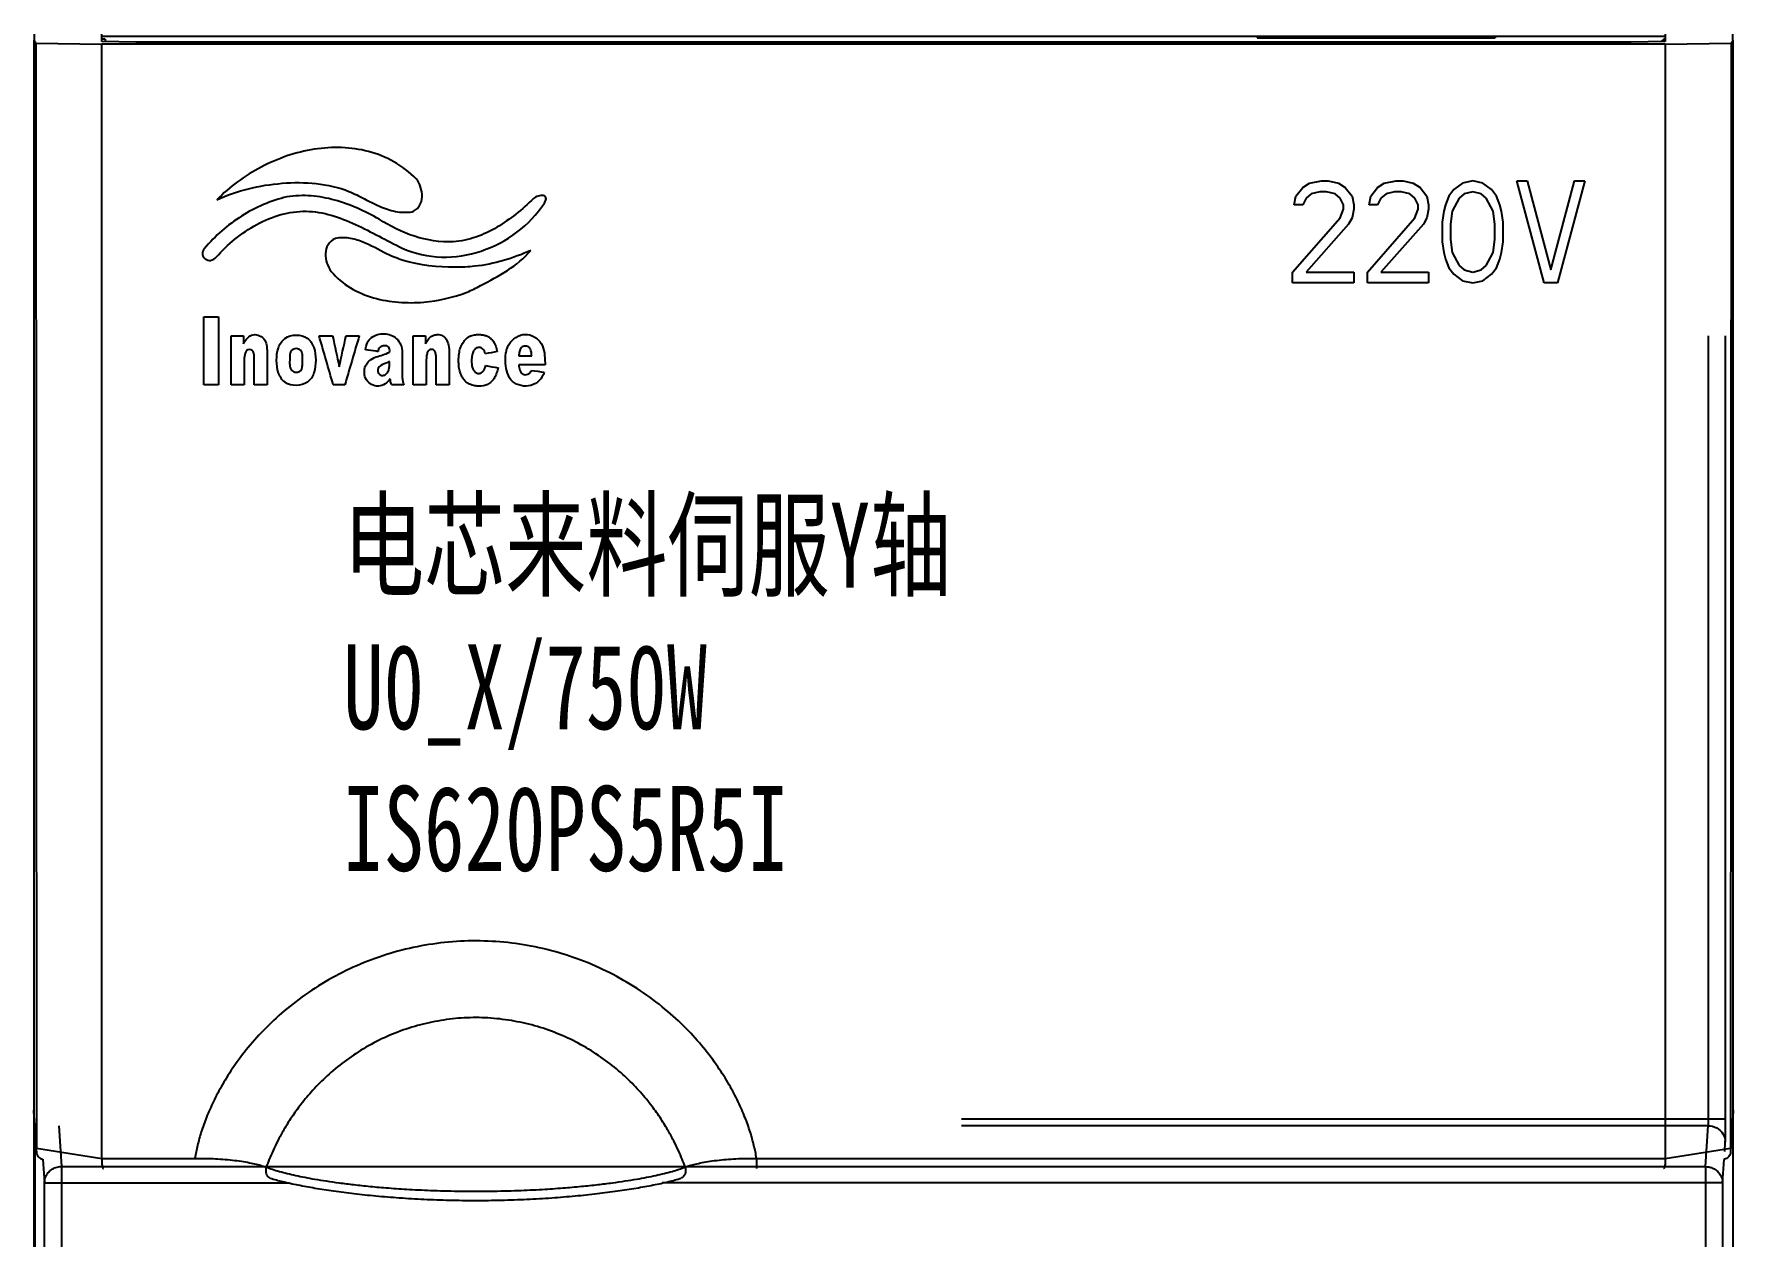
# Model space of a CAD drawing. Header units: millimetres. Extents: x 336 to 12810, y -1577 to 4105.
# Drawn here: x 7382.2 to 7432.2, y 1803.1 to 1838.4 of the extents above; entities that cross this region are included whole.
import ezdxf

# ---------------------------------------------------------------- set-up
doc = ezdxf.new("R2010")
doc.units = ezdxf.units.MM
doc.layers.add('03___PRT_ALL_CURVES', color=7, linetype='Continuous')
doc.layers.add('20_ALL_FEATURES', color=7, linetype='Continuous')
doc.styles.add('宋', font='', dxfattribs={"width": 0.7})
doc.styles.add('样式 8', font='arial.ttf', dxfattribs={"width": 0.6, "height": 2.5})
doc.styles.get('宋').set_extended_font_data('SimSun')

msp = doc.modelspace()

# ---------------------------------------------------------------- linework, layer by layer
at = {"color": 7, "linetype": 'Continuous'}
for p, q in [((7382.229, 1838.253), (7382.229, 1679.358)), ((7382.282, 1838.164), (7382.229, 1838.253)), ((7382.229, 1838.253), (7382.239, 1838.253)), ((7382.239, 1838.431), (7382.239, 1838.253)), ((7382.282, 1838.164), (7382.299, 1805.645)), ((7382.282, 1838.164), (7384.229, 1838.135)), ((7384.229, 1838.207), (7384.229, 1838.431)), ((7430.229, 1838.358), (7384.229, 1838.358)), ((7384.329, 1838.284), (7384.229, 1838.284)), ((7385.229, 1838.192), (7384.229, 1838.207)), ((7430.229, 1838.135), (7384.229, 1838.135)), ((7384.229, 1805.358), (7384.229, 1838.135)), ((7384.329, 1838.284), (7384.329, 1838.206)), ((7429.229, 1838.192), (7385.229, 1838.192)), ((7418.229, 1838.358), (7418.229, 1838.32)), ((7418.229, 1838.32), (7425.229, 1838.32)), ((7425.229, 1838.358), (7425.229, 1838.32)), ((7430.229, 1838.207), (7429.229, 1838.192)), ((7430.194, 1838.284), (7430.115, 1838.206)), ((7430.193, 1838.208), (7430.194, 1838.284)), ((7430.229, 1838.284), (7430.194, 1838.284)), ((7430.229, 1838.431), (7430.229, 1838.207)), ((7430.229, 1838.135), (7432.177, 1838.164)), ((7430.229, 1838.135), (7430.229, 1805.358)), ((7432.177, 1838.164), (7432.16, 1805.645)), ((7432.177, 1838.164), (7432.229, 1838.253)), ((7432.219, 1838.431), (7432.219, 1838.253)), ((7432.229, 1838.253), (7432.219, 1838.253)), ((7432.229, 1679.358), (7432.229, 1838.253)), ((7431.511, 1806.512), (7431.511, 1829.558)), ((7432.011, 1806.512), (7432.011, 1829.558)), ((7382.23, 1806.761), (7382.229, 1806.78)), ((7382.299, 1805.567), (7382.229, 1806.78)), ((7382.298, 1805.567), (7382.23, 1806.761)), ((7432.011, 1806.512), (7409.529, 1806.512)), ((7432.229, 1806.78), (7432.16, 1805.567)), ((7432.229, 1806.761), (7432.165, 1805.645)), ((7432.229, 1806.78), (7432.229, 1806.761)), ((7382.957, 1806.319), (7383.035, 1805.118)), ((7431.502, 1806.319), (7409.529, 1806.319)), ((7431.424, 1805.118), (7431.502, 1806.319)), ((7382.229, 1805.858), (7382.268, 1805.858)), ((7382.268, 1796.858), (7382.268, 1805.858)), ((7384.229, 1805.348), (7382.299, 1805.645)), ((7382.299, 1805.567), (7382.299, 1805.55)), ((7432.16, 1805.645), (7430.23, 1805.348)), ((7431.984, 1805.562), (7432.002, 1805.836)), ((7432.16, 1805.567), (7432.159, 1805.55)), ((7382.49, 1805.331), (7382.535, 1804.635)), ((7383.035, 1805.118), (7431.424, 1805.118)), ((7383.035, 1805.118), (7383.035, 1787.498)), ((7384.229, 1805.358), (7386.966, 1805.358)), ((7403.493, 1805.358), (7430.229, 1805.358)), ((7403.493, 1805.358), (7403.493, 1805.058)), ((7431.424, 1805.118), (7431.424, 1679.664)), ((7431.924, 1804.635), (7431.969, 1805.331)), ((7382.535, 1804.635), (7389.742, 1804.635)), ((7382.535, 1787.998), (7382.535, 1804.635)), ((7431.924, 1804.635), (7400.717, 1804.635)), ((7431.924, 1804.635), (7431.924, 1679.664))]:
    msp.add_line(p, q, dxfattribs=at)
for points, start_tangent, end_tangent in [([(7403.493, 1805.358), (7403.417, 1805.736), (7403.306, 1806.137), (7403.153, 1806.565), (7402.952, 1807.025), (7402.689, 1807.522), (7402.354, 1808.052), (7401.936, 1808.607), (7401.422, 1809.179), (7400.799, 1809.75), (7400.075, 1810.29), (7399.276, 1810.763), (7398.428, 1811.15), (7397.545, 1811.444), (7396.635, 1811.642), (7395.709, 1811.743), (7394.777, 1811.745), (7393.85, 1811.647), (7392.94, 1811.451), (7392.056, 1811.16), (7391.207, 1810.776), (7390.406, 1810.304), (7389.678, 1809.765), (7389.051, 1809.192), (7388.532, 1808.619), (7388.111, 1808.061), (7387.774, 1807.529), (7387.51, 1807.03), (7387.307, 1806.568), (7387.154, 1806.139), (7387.042, 1805.737), (7386.966, 1805.358)], (-0.158449, 0.987367), (-0.158453, -0.987366)), ([(7401.394, 1805.104), (7401.306, 1805.332), (7401.195, 1805.59), (7401.055, 1805.878), (7400.877, 1806.201), (7400.653, 1806.558), (7400.375, 1806.944), (7400.033, 1807.353), (7399.616, 1807.774), (7399.117, 1808.19), (7398.55, 1808.573), (7397.936, 1808.899), (7397.292, 1809.158), (7396.622, 1809.345), (7395.934, 1809.459), (7395.239, 1809.499), (7394.544, 1809.462), (7393.856, 1809.349), (7393.185, 1809.164), (7392.54, 1808.908), (7391.925, 1808.583), (7391.355, 1808.2), (7390.854, 1807.784), (7390.434, 1807.361), (7390.089, 1806.951), (7389.809, 1806.563), (7389.584, 1806.204), (7389.405, 1805.88), (7389.264, 1805.591), (7389.153, 1805.333), (7389.065, 1805.104)], (-0.336663, 0.941625), (-0.336661, -0.941626)), ([(7431.502, 1806.319), (7431.506, 1806.354), (7431.508, 1806.376), (7431.509, 1806.403), (7431.51, 1806.436), (7431.511, 1806.473), (7431.511, 1806.512)], (0.222501, 0.974932), (-0.000007, 1)), ([(7432.002, 1805.836), (7432.003, 1805.862), (7432.005, 1805.902), (7432.006, 1805.959), (7432.008, 1806.035), (7432.009, 1806.131), (7432.01, 1806.246), (7432.011, 1806.375), (7432.011, 1806.512)], (0.065022, 0.997884), (-0.000064, 1)), ([(7431.502, 1806.319), (7431.751, 1806.253), (7431.934, 1806.077), (7432.002, 1805.836)], (0.99999, -0.004364), (0.004676, -0.999989)), ([(7382.299, 1805.593), (7382.299, 1805.618), (7382.299, 1805.645)], (0.002955, 0.999996), (-0.000522, 1)), ([(7382.299, 1805.567), (7382.299, 1805.593)], (0.004788, 0.999989), (0.002955, 0.999996)), ([(7382.299, 1805.55), (7382.308, 1805.499), (7382.333, 1805.439), (7382.371, 1805.392), (7382.42, 1805.357), (7382.475, 1805.336), (7382.499, 1805.331)], (0.058249, -0.998302), (0.988517, -0.151107)), ([(7432.16, 1805.55), (7432.151, 1805.499), (7432.126, 1805.439), (7432.088, 1805.392), (7432.039, 1805.357), (7431.984, 1805.336), (7431.96, 1805.331)], (-0.058406, -0.998293), (-0.988508, -0.15117)), ([(7432.16, 1805.645), (7432.16, 1805.618), (7432.16, 1805.593)], (-0.000522, -1), (0.002955, -0.999996)), ([(7432.16, 1805.593), (7432.16, 1805.567)], (0.002955, -0.999996), (0.004788, -0.999989)), ([(7382.535, 1804.635), (7382.545, 1804.73), (7382.579, 1804.83), (7382.641, 1804.93), (7382.737, 1805.021), (7382.869, 1805.09), (7383.035, 1805.118)], (0.004676, 0.999989), (0.99999, 0.004364)), ([(7384.229, 1805.348), (7384.227, 1805.287), (7384.227, 1805.228), (7384.231, 1805.176), (7384.238, 1805.131), (7384.247, 1805.096), (7384.259, 1805.072), (7384.272, 1805.06), (7384.276, 1805.058)], (-0.064441, -0.997922), (0.992881, -0.119113)), ([(7384.229, 1805.348), (7384.229, 1805.352), (7384.229, 1805.355), (7384.229, 1805.358)], (0.064441, 0.997922), (0, 1)), ([(7386.966, 1805.358), (7387.22, 1805.359), (7387.499, 1805.352), (7387.788, 1805.335), (7388.07, 1805.309), (7388.334, 1805.274), (7388.569, 1805.233), (7388.771, 1805.189), (7388.937, 1805.144), (7389.065, 1805.104)], (0.999877, 0.015698), (0.946467, -0.3228)), ([(7389.065, 1805.104), (7389.053, 1805.024), (7389.057, 1804.947), (7389.077, 1804.879), (7389.111, 1804.825), (7389.158, 1804.788), (7389.181, 1804.779)], (-0.245809, -0.969318), (0.95301, -0.30294)), ([(7389.065, 1805.104), (7389.245, 1805.04), (7389.453, 1804.976), (7389.684, 1804.915), (7389.934, 1804.857), (7390.201, 1804.802), (7390.494, 1804.749), (7390.829, 1804.694), (7391.209, 1804.64), (7391.638, 1804.587), (7392.12, 1804.536), (7392.662, 1804.489), (7393.276, 1804.448), (7393.989, 1804.415), (7394.805, 1804.395), (7395.659, 1804.395), (7396.474, 1804.415), (7397.186, 1804.448), (7397.799, 1804.49), (7398.341, 1804.537), (7398.823, 1804.587), (7399.251, 1804.64), (7399.631, 1804.695), (7399.965, 1804.749), (7400.258, 1804.802), (7400.525, 1804.857), (7400.775, 1804.915), (7401.006, 1804.976), (7401.214, 1805.04), (7401.394, 1805.104)], (0.933783, -0.35784), (0.933783, 0.35784)), ([(7401.394, 1805.104), (7401.406, 1805.024), (7401.402, 1804.947), (7401.382, 1804.879), (7401.347, 1804.825), (7401.301, 1804.788), (7401.277, 1804.779)], (0.245794, -0.969322), (-0.953033, -0.302868)), ([(7401.394, 1805.104), (7401.522, 1805.145), (7401.688, 1805.189), (7401.891, 1805.234), (7402.126, 1805.274), (7402.389, 1805.309), (7402.672, 1805.335), (7402.961, 1805.352), (7403.239, 1805.359), (7403.493, 1805.358)], (0.946467, 0.322799), (0.999877, -0.015694)), ([(7430.23, 1805.348), (7430.232, 1805.287), (7430.232, 1805.228), (7430.228, 1805.176), (7430.221, 1805.131), (7430.212, 1805.096), (7430.2, 1805.072), (7430.187, 1805.06), (7430.183, 1805.058)], (0.064441, -0.997922), (-0.992805, -0.11974)), ([(7430.229, 1805.358), (7430.229, 1805.355), (7430.23, 1805.352), (7430.23, 1805.348)], (0, -1), (0.064441, -0.997922)), ([(7431.424, 1805.118), (7431.522, 1805.108), (7431.627, 1805.076), (7431.731, 1805.015), (7431.824, 1804.922), (7431.895, 1804.795), (7431.924, 1804.635)], (0.99999, -0.004364), (0.004676, -0.999989)), ([(7389.181, 1804.779), (7389.546, 1804.678), (7389.998, 1804.579), (7390.499, 1804.487), (7391.048, 1804.402), (7391.644, 1804.325), (7392.289, 1804.257), (7392.979, 1804.201), (7393.705, 1804.158), (7394.456, 1804.131), (7395.22, 1804.122), (7395.985, 1804.131), (7396.738, 1804.157), (7397.466, 1804.2), (7398.158, 1804.256), (7398.805, 1804.324), (7399.404, 1804.401), (7399.954, 1804.486), (7400.456, 1804.578), (7400.909, 1804.677), (7401.277, 1804.779)], (0.953081, -0.302715), (0.953092, 0.302681))]:
    msp.add_spline(points, degree=3, dxfattribs=dict(at, start_tangent=start_tangent, end_tangent=end_tangent))
at = {"layer": '03___PRT_ALL_CURVES', "color": 7, "linetype": 'Continuous'}
for p, q in [((7419.568, 1833.918), (7419.768, 1834.046)), ((7419.768, 1834.046), (7420.118, 1834.109)), ((7420.118, 1834.109), (7420.318, 1834.109)), ((7420.318, 1834.109), (7420.618, 1834.046)), ((7420.618, 1834.046), (7420.818, 1833.918)), ((7421.768, 1833.918), (7421.968, 1834.046)), ((7421.968, 1834.046), (7422.318, 1834.109)), ((7422.318, 1834.109), (7422.518, 1834.109)), ((7422.518, 1834.109), (7422.818, 1834.046)), ((7422.818, 1834.046), (7423.018, 1833.918)), ((7424.268, 1834.046), (7424.018, 1833.854)), ((7424.568, 1834.109), (7424.268, 1834.046)), ((7424.868, 1834.046), (7424.568, 1834.109)), ((7425.118, 1833.854), (7424.868, 1834.046)), ((7426.668, 1831.109), (7425.868, 1834.109)), ((7425.868, 1834.109), (7426.168, 1834.109)), ((7426.168, 1834.109), (7426.868, 1831.492)), ((7426.868, 1831.492), (7427.568, 1834.109)), ((7427.868, 1834.109), (7427.068, 1831.109)), ((7427.568, 1834.109), (7427.868, 1834.109)), ((7419.318, 1833.407), (7419.368, 1833.663)), ((7419.368, 1833.663), (7419.568, 1833.918)), ((7419.668, 1833.599), (7419.568, 1833.407)), ((7419.818, 1833.726), (7419.668, 1833.599)), ((7420.068, 1833.79), (7419.818, 1833.726)), ((7420.268, 1833.79), (7420.068, 1833.79)), ((7420.518, 1833.726), (7420.268, 1833.79)), ((7420.668, 1833.599), (7420.518, 1833.726)), ((7420.768, 1833.407), (7420.668, 1833.599)), ((7420.818, 1833.918), (7421.018, 1833.663)), ((7421.018, 1833.663), (7421.068, 1833.407)), ((7421.518, 1833.407), (7421.568, 1833.663)), ((7421.568, 1833.663), (7421.768, 1833.918)), ((7421.868, 1833.599), (7421.768, 1833.407)), ((7422.018, 1833.726), (7421.868, 1833.599)), ((7422.268, 1833.79), (7422.018, 1833.726)), ((7422.468, 1833.79), (7422.268, 1833.79)), ((7422.718, 1833.726), (7422.468, 1833.79)), ((7422.868, 1833.599), (7422.718, 1833.726)), ((7422.968, 1833.407), (7422.868, 1833.599)), ((7423.018, 1833.918), (7423.218, 1833.663)), ((7423.218, 1833.663), (7423.268, 1833.407)), ((7423.868, 1833.663), (7423.768, 1833.407)), ((7424.018, 1833.854), (7423.868, 1833.663)), ((7424.168, 1833.599), (7423.968, 1833.216)), ((7424.318, 1833.726), (7424.168, 1833.599)), ((7424.568, 1833.79), (7424.318, 1833.726)), ((7424.818, 1833.726), (7424.568, 1833.79)), ((7424.968, 1833.599), (7424.818, 1833.726)), ((7425.168, 1833.216), (7424.968, 1833.599)), ((7425.268, 1833.663), (7425.118, 1833.854)), ((7425.368, 1833.407), (7425.268, 1833.663)), ((7419.268, 1831.428), (7420.668, 1833.024)), ((7419.568, 1833.407), (7419.318, 1833.407)), ((7420.668, 1833.024), (7420.768, 1833.28)), ((7420.768, 1833.28), (7420.768, 1833.407)), ((7421.018, 1833.024), (7420.918, 1832.833)), ((7421.068, 1833.28), (7421.018, 1833.024)), ((7421.068, 1833.407), (7421.068, 1833.28)), ((7421.468, 1831.428), (7422.868, 1833.024)), ((7421.768, 1833.407), (7421.518, 1833.407)), ((7422.868, 1833.024), (7422.968, 1833.28)), ((7422.968, 1833.28), (7422.968, 1833.407)), ((7423.218, 1833.024), (7423.118, 1832.833)), ((7423.268, 1833.28), (7423.218, 1833.024)), ((7423.268, 1833.407), (7423.268, 1833.28)), ((7423.718, 1833.216), (7423.668, 1832.897)), ((7423.768, 1833.407), (7423.718, 1833.216)), ((7423.968, 1833.216), (7423.918, 1832.833)), ((7425.218, 1832.833), (7425.168, 1833.216)), ((7425.418, 1833.216), (7425.368, 1833.407)), ((7425.468, 1832.897), (7425.418, 1833.216)), ((7420.918, 1832.833), (7419.668, 1831.428)), ((7423.118, 1832.833), (7421.868, 1831.428)), ((7423.668, 1832.897), (7423.668, 1832.322)), ((7423.918, 1832.833), (7423.918, 1832.386)), ((7425.218, 1832.386), (7425.218, 1832.833)), ((7425.468, 1832.322), (7425.468, 1832.897)), ((7423.668, 1832.322), (7423.718, 1832.003)), ((7423.718, 1832.003), (7423.768, 1831.811)), ((7423.918, 1832.386), (7423.968, 1832.003)), ((7423.968, 1832.003), (7424.168, 1831.62)), ((7424.968, 1831.62), (7425.168, 1832.003)), ((7425.168, 1832.003), (7425.218, 1832.386)), ((7425.368, 1831.811), (7425.418, 1832.003)), ((7425.418, 1832.003), (7425.468, 1832.322)), ((7423.768, 1831.811), (7423.868, 1831.556)), ((7423.868, 1831.556), (7424.018, 1831.365)), ((7424.168, 1831.62), (7424.318, 1831.492)), ((7424.818, 1831.492), (7424.968, 1831.62)), ((7425.118, 1831.365), (7425.268, 1831.556)), ((7425.268, 1831.556), (7425.368, 1831.811)), ((7419.268, 1831.109), (7419.268, 1831.428)), ((7421.068, 1831.109), (7419.268, 1831.109)), ((7419.668, 1831.428), (7421.068, 1831.428)), ((7421.068, 1831.428), (7421.068, 1831.109)), ((7421.468, 1831.109), (7421.468, 1831.428)), ((7423.268, 1831.109), (7421.468, 1831.109)), ((7421.868, 1831.428), (7423.268, 1831.428)), ((7423.268, 1831.428), (7423.268, 1831.109)), ((7424.018, 1831.365), (7424.268, 1831.173)), ((7424.268, 1831.173), (7424.568, 1831.109)), ((7424.318, 1831.492), (7424.568, 1831.428)), ((7424.568, 1831.428), (7424.818, 1831.492)), ((7424.568, 1831.109), (7424.868, 1831.173)), ((7424.868, 1831.173), (7425.118, 1831.365)), ((7427.068, 1831.109), (7426.668, 1831.109))]:
    msp.add_line(p, q, dxfattribs=at)
at = {"layer": '20_ALL_FEATURES', "color": 7, "linetype": 'Continuous'}
for points, start_tangent, end_tangent in [([(7393.481, 1834.171, 48.994), (7392.818, 1834.674, 49.008), (7392.077, 1834.974, 49.017), (7390.478, 1835.04, 49.019), (7388.913, 1834.517, 49.004), (7387.609, 1833.553, 48.975)], (-0.709681, 0.704213, 0.020901), (-0.69443, -0.719243, -0.021347)), ([(7387.609, 1833.553, 48.975), (7389.531, 1834.04, 48.99), (7391.498, 1833.8, 48.982), (7391.952, 1833.585, 48.976), (7392.401, 1833.364, 48.97), (7392.864, 1833.213, 48.965), (7393.362, 1833.203, 48.965)], (0.907304, 0.42029, 0.012474), (0.986774, 0.162031, 0.004809)), ([(7393.362, 1833.203, 48.965), (7393.489, 1833.279, 48.967), (7393.577, 1833.383, 48.97), (7393.65, 1833.643, 48.978), (7393.609, 1833.925, 48.986), (7393.481, 1834.171, 48.994)], (0.925982, 0.377402, 0.011201), (-0.614554, 0.788528, 0.023403)), ([(7389.675, 1833.639, 48.978), (7388.34, 1833.078, 48.961), (7387.249, 1832.125, 48.933)], (-0.974455, -0.224484, -0.006663), (-0.643609, -0.765018, -0.022705)), ([(7392.384, 1832.985, 48.958), (7391.081, 1833.545, 48.975), (7390.385, 1833.668, 48.979), (7389.675, 1833.639, 48.978)], (-0.867538, 0.497152, 0.014755), (-0.986865, -0.161475, -0.004792)), ([(7396.929, 1833.588, 48.976), (7395.851, 1832.747, 48.951), (7395.235, 1832.458, 48.943), (7394.567, 1832.317, 48.938)], (-0.72364, -0.689874, -0.020475), (-0.997096, -0.076127, -0.002259)), ([(7397.25, 1833.459, 48.972), (7397.294, 1833.55, 48.975), (7397.296, 1833.616, 48.977), (7397.266, 1833.658, 48.978), (7397.211, 1833.679, 48.979), (7397.141, 1833.681, 48.979), (7397.065, 1833.665, 48.978), (7396.929, 1833.588, 48.976)], (0.545673, 0.837629, 0.02486), (-0.72364, -0.689874, -0.020475)), ([(7387.595, 1831.868, 48.925), (7388.142, 1832.396, 48.941), (7388.788, 1832.828, 48.954), (7389.497, 1833.118, 48.962), (7390.235, 1833.218, 48.965), (7391.692, 1832.829, 48.954), (7393.069, 1832.132, 48.933)], (0.655413, 0.754938, 0.022406), (0.900227, -0.435229, -0.012917)), ([(7393.069, 1832.132, 48.933), (7394.224, 1831.871, 48.925), (7395.389, 1832.048, 48.93), (7396.44, 1832.599, 48.947), (7397.25, 1833.459, 48.972)], (0.910828, -0.412604, -0.012246), (0.545673, 0.837629, 0.02486)), ([(7394.567, 1832.317, 48.938), (7393.425, 1832.481, 48.943), (7392.384, 1832.985, 48.958)], (-0.999078, -0.042916, -0.001274), (-0.839082, 0.543766, 0.016139)), ([(7387.249, 1832.125, 48.933), (7387.188, 1831.949, 48.928), (7387.268, 1831.816, 48.924), (7387.425, 1831.774, 48.922), (7387.595, 1831.868, 48.925)], (-0.643609, -0.765018, -0.022705), (0.655413, 0.754938, 0.022406)), ([(7391.099, 1832.415, 48.941), (7390.883, 1832.232, 48.936), (7390.811, 1831.973, 48.928), (7390.852, 1831.693, 48.92), (7390.98, 1831.446, 48.913)], (-0.920511, -0.390544, -0.011591), (0.606604, -0.794654, -0.023585)), ([(7392.619, 1831.96, 48.928), (7391.886, 1832.319, 48.939), (7391.499, 1832.427, 48.942), (7391.099, 1832.415, 48.941)], (-0.89622, 0.443414, 0.01316), (-0.976807, -0.214029, -0.006352)), ([(7396.852, 1832.065, 48.931), (7395.198, 1831.598, 48.917), (7394.624, 1831.573, 48.916)], (-0.913157, -0.407428, -0.012092), (-0.999716, 0.023814, 0.000707)), ([(7395.369, 1831.029, 48.9), (7396.162, 1831.478, 48.914), (7396.852, 1832.065, 48.931)], (0.879947, 0.474863, 0.014094), (0.641014, 0.767191, 0.02277)), ([(7394.624, 1831.573, 48.916), (7393.098, 1831.773, 48.922), (7392.619, 1831.96, 48.928)], (-0.999998, 0.00219, 0.000065), (-0.899181, 0.437385, 0.012981)), ([(7390.98, 1831.446, 48.913), (7391.544, 1830.964, 48.898), (7392.222, 1830.673, 48.89), (7392.958, 1830.542, 48.886), (7393.7, 1830.545, 48.886)], (0.640583, -0.767551, -0.02278), (0.996649, 0.081765, 0.002427)), ([(7393.7, 1830.545, 48.886), (7394.974, 1830.841, 48.895), (7395.369, 1831.029, 48.9)], (0.9953, 0.0968, 0.002873), (0.871745, 0.489745, 0.014535)), ([(7387.229, 1828.109, 48.814), (7387.229, 1830.109, 48.873)], (0, 0.99956, 0.029666), (0, 0.99956, 0.029666)), ([(7387.229, 1830.109, 48.873), (7387.658, 1830.109, 48.873)], (1, 0), (1, 0)), ([(7387.658, 1830.109, 48.873), (7387.658, 1828.109, 48.814)], (0, -0.99956, -0.029666), (0, -0.99956, -0.029666)), ([(7388.033, 1828.109, 48.814), (7388.033, 1829.558, 48.857)], (0, 0.99956, 0.029666), (0, 0.99956, 0.029666)), ([(7388.033, 1829.558, 48.857), (7388.391, 1829.558, 48.857)], (1, 0), (1, 0)), ([(7388.391, 1829.322, 48.85), (7388.51, 1829.487, 48.854), (7388.681, 1829.585, 48.857), (7388.871, 1829.556, 48.857), (7389.02, 1829.425, 48.853), (7389.08, 1829.234, 48.847), (7389.092, 1829.03, 48.841)], (0.44599, 0.894644, 0.026552), (0.042716, -0.998648, -0.029639)), ([(7388.391, 1829.558, 48.857), (7388.391, 1829.322, 48.85)], (0, -0.99956, -0.029666), (0, -0.99956, -0.029666)), ([(7389.369, 1828.83, 48.835), (7389.423, 1829.2, 48.846), (7389.499, 1829.355, 48.851), (7389.613, 1829.475, 48.854), (7389.943, 1829.575, 48.857), (7390.273, 1829.482, 48.854), (7390.388, 1829.364, 48.851), (7390.464, 1829.21, 48.846), (7390.52, 1828.839, 48.835)], (-0.0042, 0.999551, 0.029666), (0.003289, -0.999554, -0.029666)), ([(7390.619, 1829.558, 48.857), (7391.019, 1829.558, 48.857)], (1, 0), (1, 0)), ([(7391.036, 1828.109, 48.814), (7390.619, 1829.558, 48.857)], (-0.276553, 0.960576, 0.028509), (-0.276553, 0.960576, 0.028509)), ([(7391.019, 1829.558, 48.857), (7391.213, 1828.64, 48.829)], (0.207229, -0.977862, -0.029022), (0.207229, -0.977862, -0.029022)), ([(7391.213, 1828.64, 48.829), (7391.414, 1829.558, 48.857)], (0.213843, 0.976438, 0.02898), (0.213843, 0.976438, 0.02898)), ([(7391.802, 1829.558, 48.857), (7391.376, 1828.109, 48.814)], (-0.281868, -0.959031, -0.028463), (-0.281868, -0.959031, -0.028463)), ([(7391.414, 1829.558, 48.857), (7391.802, 1829.558, 48.857)], (1, 0), (1, 0)), ([(7391.99, 1829.145, 48.844), (7392.043, 1829.355, 48.851), (7392.167, 1829.505, 48.855), (7392.34, 1829.592, 48.858), (7392.536, 1829.616, 48.858), (7392.901, 1829.469, 48.854), (7393.02, 1829.297, 48.849), (7393.066, 1829.057, 48.842)], (0.034094, 0.998979, 0.029649), (0, -0.99956, -0.029666)), ([(7393.39, 1829.558, 48.857), (7393.748, 1829.558, 48.857)], (1, 0), (1, 0)), ([(7393.39, 1828.109, 48.814), (7393.39, 1829.558, 48.857)], (0, 0.99956, 0.029666), (0, 0.99956, 0.029666)), ([(7393.748, 1829.322, 48.85), (7393.828, 1829.446, 48.853), (7393.869, 1829.493, 48.855), (7393.91, 1829.529, 48.856), (7393.953, 1829.556, 48.857), (7394.001, 1829.575, 48.857), (7394.11, 1829.591, 48.858)], (0.484719, 0.874285, 0.025948), (1, 0)), ([(7393.748, 1829.558, 48.857), (7393.748, 1829.322, 48.85)], (0, -0.99956, -0.029666), (0, -0.99956, -0.029666)), ([(7394.11, 1829.591, 48.858), (7394.252, 1829.557, 48.857), (7394.359, 1829.454, 48.853)], (1, 0), (0.550527, -0.83445, -0.024766)), ([(7394.885, 1829.395, 48.852), (7394.953, 1829.471, 48.854), (7394.988, 1829.5, 48.855), (7395.023, 1829.524, 48.856), (7395.083, 1829.553, 48.856), (7395.151, 1829.574, 48.857), (7395.227, 1829.587, 48.857), (7395.268, 1829.59, 48.858), (7395.31, 1829.591, 48.858), (7395.37, 1829.589, 48.858), (7395.426, 1829.583, 48.857), (7395.527, 1829.559, 48.857), (7395.613, 1829.52, 48.855), (7395.685, 1829.464, 48.854)], (0.612139, 0.790402, 0.023459), (0.711957, -0.701914, -0.020832)), ([(7396.15, 1829.177, 48.845), (7396.211, 1829.306, 48.849), (7396.68, 1829.596, 48.858), (7396.954, 1829.522, 48.856), (7397.16, 1829.323, 48.85), (7397.249, 1829.05, 48.842), (7397.268, 1828.759, 48.833)], (0.32361, 0.945774, 0.02807), (0.029423, -0.999127, -0.029653)), ([(7388.707, 1828.906, 48.837), (7388.705, 1829, 48.84), (7388.679, 1829.088, 48.843), (7388.607, 1829.142, 48.844), (7388.522, 1829.144, 48.844), (7388.463, 1829.082, 48.842), (7388.431, 1828.99, 48.84), (7388.417, 1828.805, 48.834)], (0, 0.99956, 0.029666), (0, -0.99956, -0.029666)), ([(7389.092, 1829.03, 48.841), (7389.092, 1828.109, 48.814)], (0, -0.99956, -0.029666), (0, -0.99956, -0.029666)), ([(7390.134, 1828.767, 48.833), (7390.134, 1828.829, 48.835), (7390.127, 1829.002, 48.84), (7390.072, 1829.13, 48.844), (7389.946, 1829.176, 48.845), (7389.818, 1829.131, 48.844), (7389.762, 1829.004, 48.84), (7389.754, 1828.831, 48.835)], (0.007728, 0.99953, 0.029665), (-0.002632, -0.999556, -0.029666)), ([(7392.357, 1829.089, 48.843), (7392.3, 1829.098, 48.843), (7391.99, 1829.145, 48.844)], (-0.988597, 0.150517, 0.004467), (-0.988597, 0.150517, 0.004467)), ([(7392.024, 1828.734, 48.832), (7392.113, 1828.829, 48.835), (7392.295, 1828.932, 48.838), (7392.69, 1829.077, 48.842)], (0.571939, 0.819935, 0.024335), (0.828026, 0.560443, 0.016634)), ([(7392.361, 1829.133, 48.844), (7392.357, 1829.089, 48.843)], (-0.226212, -0.973649, -0.028897), (0.046429, -0.998482, -0.029634)), ([(7392.69, 1829.077, 48.842), (7392.695, 1829.162, 48.845), (7392.665, 1829.221, 48.847), (7392.545, 1829.264, 48.848), (7392.476, 1829.251, 48.847), (7392.414, 1829.216, 48.846), (7392.371, 1829.162, 48.845), (7392.361, 1829.133, 48.844)], (0.245556, 0.968956, 0.028758), (-0.226212, -0.973649, -0.028897)), ([(7393.066, 1829.057, 48.842), (7393.066, 1828.418, 48.823)], (0, -0.99956, -0.029666), (0, -0.99956, -0.029666)), ([(7393.817, 1829.079, 48.842), (7393.785, 1828.973, 48.839), (7393.774, 1828.805, 48.834)], (-0.495771, -0.868071, -0.025764), (0, -0.99956, -0.029666)), ([(7394.064, 1828.906, 48.837), (7394.055, 1829.022, 48.841), (7394.044, 1829.066, 48.842), (7394.029, 1829.099, 48.843), (7394.009, 1829.124, 48.844), (7393.987, 1829.142, 48.844), (7393.96, 1829.152, 48.845), (7393.931, 1829.156, 48.845), (7393.897, 1829.151, 48.845), (7393.867, 1829.137, 48.844), (7393.817, 1829.079, 48.842)], (0, 0.99956, 0.029666), (-0.491563, -0.870459, -0.025835)), ([(7394.359, 1829.454, 48.853), (7394.427, 1829.279, 48.848), (7394.449, 1829.03, 48.841)], (0.548821, -0.835572, -0.024799), (0, -0.99956, -0.029666)), ([(7394.449, 1829.03, 48.841), (7394.449, 1828.109, 48.814)], (0, -0.99956, -0.029666), (0, -0.99956, -0.029666)), ([(7394.77, 1828.483, 48.825), (7394.751, 1828.553, 48.827), (7394.737, 1828.634, 48.829), (7394.729, 1828.725, 48.832), (7394.727, 1828.775, 48.833), (7394.727, 1828.827, 48.835), (7394.727, 1828.882, 48.837), (7394.73, 1828.934, 48.838), (7394.74, 1829.032, 48.841), (7394.756, 1829.12, 48.844), (7394.779, 1829.199, 48.846)], (-0.318454, 0.947521, 0.028122), (0.336156, 0.941392, 0.02794)), ([(7394.779, 1829.199, 48.846), (7394.8, 1829.253, 48.848), (7394.885, 1829.395, 48.852)], (0.334261, 0.942066, 0.02796), (0.612946, 0.789777, 0.02344)), ([(7395.322, 1829.21, 48.846), (7395.236, 1829.185, 48.846), (7395.199, 1829.155, 48.845), (7395.167, 1829.111, 48.843), (7395.123, 1828.987, 48.84), (7395.109, 1828.812, 48.834)], (-1, 0), (0, -0.99956, -0.029666)), ([(7395.504, 1829.023, 48.841), (7395.442, 1829.163, 48.845), (7395.39, 1829.198, 48.846), (7395.322, 1829.21, 48.846)], (-0.17892, 0.983431, 0.029188), (-1, 0)), ([(7395.865, 1829.093, 48.843), (7395.504, 1829.023, 48.841)], (-0.982039, -0.188593, -0.005597), (-0.982039, -0.188593, -0.005597)), ([(7395.685, 1829.464, 48.854), (7395.744, 1829.393, 48.852), (7395.865, 1829.093, 48.843)], (0.712802, -0.701057, -0.020807), (0.206721, -0.977969, -0.029025)), ([(7397.246, 1828.485, 48.825), (7397.099, 1828.239, 48.817), (7396.854, 1828.095, 48.813), (7396.565, 1828.088, 48.813), (7396.313, 1828.212, 48.817), (7396.11, 1828.742, 48.832), (7396.117, 1829.039, 48.841), (7396.15, 1829.177, 48.845)], (-0.283787, -0.958465, -0.028447), (0.32361, 0.945774, 0.02807)), ([(7396.878, 1828.962, 48.839), (7396.86, 1829.094, 48.843), (7396.805, 1829.209, 48.846), (7396.691, 1829.25, 48.847), (7396.576, 1829.207, 48.846), (7396.518, 1829.093, 48.843), (7396.499, 1828.962, 48.839)], (-0.113372, 0.993115, 0.029475), (-0.098388, -0.99471, -0.029522)), ([(7388.417, 1828.805, 48.834), (7388.417, 1828.109, 48.814)], (0, -0.99956, -0.029666), (0, -0.99956, -0.029666)), ([(7388.707, 1828.109, 48.814), (7388.707, 1828.906, 48.837)], (0, 0.99956, 0.029666), (0, 0.99956, 0.029666)), ([(7390.52, 1828.839, 48.835), (7390.467, 1828.468, 48.824), (7390.392, 1828.312, 48.82), (7390.278, 1828.193, 48.816), (7389.949, 1828.093, 48.813), (7389.619, 1828.187, 48.816), (7389.503, 1828.305, 48.819), (7389.426, 1828.46, 48.824), (7389.369, 1828.83, 48.835)], (0.003289, -0.999554, -0.029666), (-0.0042, 0.999551, 0.029666)), ([(7389.754, 1828.831, 48.835), (7389.761, 1828.658, 48.83), (7389.817, 1828.53, 48.826), (7389.944, 1828.484, 48.825), (7390.071, 1828.528, 48.826), (7390.126, 1828.656, 48.83), (7390.134, 1828.767, 48.833)], (-0.002632, -0.999556, -0.029666), (0.007728, 0.99953, 0.029665)), ([(7392.712, 1828.287, 48.819), (7392.364, 1828.074, 48.813), (7392.165, 1828.12, 48.814), (7392.014, 1828.262, 48.818), (7391.952, 1828.464, 48.824), (7391.988, 1828.67, 48.83), (7392.024, 1828.734, 48.832)], (-0.540513, -0.840965, -0.024959), (0.571939, 0.819935, 0.024335)), ([(7392.69, 1828.797, 48.834), (7392.484, 1828.709, 48.831), (7392.346, 1828.549, 48.827), (7392.376, 1828.446, 48.824), (7392.46, 1828.384, 48.822), (7392.527, 1828.392, 48.822)], (-0.855315, -0.51788, -0.01537), (0.93821, 0.345915, 0.010267)), ([(7392.527, 1828.392, 48.822), (7392.561, 1828.408, 48.822), (7392.644, 1828.492, 48.825), (7392.682, 1828.597, 48.828), (7392.69, 1828.708, 48.831)], (0.93821, 0.345915, 0.010267), (0.013515, 0.999469, 0.029664)), ([(7392.69, 1828.708, 48.831), (7392.69, 1828.797, 48.834)], (0, 0.99956, 0.029666), (0, 0.99956, 0.029666)), ([(7393.774, 1828.805, 48.834), (7393.774, 1828.109, 48.814)], (0, -0.99956, -0.029666), (0, -0.99956, -0.029666)), ([(7394.064, 1828.109, 48.814), (7394.064, 1828.906, 48.837)], (0, 0.99956, 0.029666), (0, 0.99956, 0.029666)), ([(7395.109, 1828.812, 48.834), (7395.112, 1828.728, 48.832), (7395.167, 1828.541, 48.826)], (0, -0.99956, -0.029666), (0.532514, -0.846048, -0.02511)), ([(7395.167, 1828.541, 48.826), (7395.234, 1828.471, 48.824), (7395.273, 1828.454, 48.824), (7395.316, 1828.448, 48.824), (7395.352, 1828.451, 48.824), (7395.386, 1828.462, 48.824), (7395.443, 1828.504, 48.825), (7395.488, 1828.575, 48.827), (7395.52, 1828.676, 48.83)], (0.53236, -0.846145, -0.025113), (0.214958, 0.976193, 0.028973)), ([(7395.52, 1828.676, 48.83), (7395.885, 1828.616, 48.829)], (0.986706, -0.162442, -0.004821), (0.986706, -0.162442, -0.004821)), ([(7395.885, 1828.616, 48.829), (7395.845, 1828.462, 48.824), (7395.786, 1828.33, 48.82), (7395.708, 1828.222, 48.817), (7395.61, 1828.142, 48.815)], (-0.178314, -0.98354, -0.029191), (-0.847882, -0.529952, -0.015729)), ([(7396.498, 1828.696, 48.831), (7396.528, 1828.541, 48.826), (7396.618, 1828.423, 48.823), (7396.763, 1828.424, 48.823), (7396.868, 1828.535, 48.826)], (0.044522, -0.998569, -0.029637), (0.275372, 0.960915, 0.028519)), ([(7397.268, 1828.696, 48.831), (7396.498, 1828.696, 48.831)], (-1, 0), (-1, 0)), ([(7396.499, 1828.962, 48.839), (7396.878, 1828.962, 48.839)], (1, 0), (1, 0)), ([(7396.868, 1828.535, 48.826), (7397.246, 1828.485, 48.825)], (0.991271, -0.131784, -0.003911), (0.991271, -0.131784, -0.003911)), ([(7397.268, 1828.759, 48.833), (7397.268, 1828.696, 48.831)], (0, -0.99956, -0.029666), (0, -0.99956, -0.029666)), ([(7387.658, 1828.109, 48.814), (7387.229, 1828.109, 48.814)], (-1, 0), (-1, 0)), ([(7388.417, 1828.109, 48.814), (7388.033, 1828.109, 48.814)], (-1, 0), (-1, 0)), ([(7389.092, 1828.109, 48.814), (7388.707, 1828.109, 48.814)], (-1, 0), (-1, 0)), ([(7391.376, 1828.109, 48.814), (7391.036, 1828.109, 48.814)], (-1, 0), (-1, 0)), ([(7392.753, 1828.109, 48.814), (7392.712, 1828.287, 48.819)], (-0.399526, 0.916318, 0.027196), (-0.078638, 0.996464, 0.029574)), ([(7393.114, 1828.109, 48.814), (7392.753, 1828.109, 48.814)], (-1, 0), (-1, 0)), ([(7393.066, 1828.418, 48.823), (7393.068, 1828.327, 48.82), (7393.071, 1828.289, 48.819), (7393.075, 1828.257, 48.818), (7393.08, 1828.226, 48.817), (7393.089, 1828.191, 48.816), (7393.114, 1828.109, 48.814)], (0, -0.99956, -0.029666), (0.320128, -0.946957, -0.028105)), ([(7393.774, 1828.109, 48.814), (7393.39, 1828.109, 48.814)], (-1, 0), (-1, 0)), ([(7394.449, 1828.109, 48.814), (7394.064, 1828.109, 48.814)], (-1, 0), (-1, 0)), ([(7395.338, 1828.075, 48.813), (7395.192, 1828.086, 48.813), (7395.129, 1828.1, 48.813), (7395.072, 1828.118, 48.814), (7395.021, 1828.143, 48.815), (7394.974, 1828.175, 48.816), (7394.93, 1828.213, 48.817), (7394.89, 1828.257, 48.818), (7394.822, 1828.362, 48.821), (7394.77, 1828.483, 48.825)], (-1, 0), (-0.314173, 0.948948, 0.028164)), ([(7395.61, 1828.142, 48.815), (7395.553, 1828.113, 48.814), (7395.338, 1828.075, 48.813)], (-0.84917, -0.527888, -0.015667), (-1, 0))]:
    msp.add_spline(points, degree=3, dxfattribs=dict(at, start_tangent=start_tangent, end_tangent=end_tangent))

# ---------------------------------------------------------------- texts
at = {"lineweight": 0, "style": '样式 8', "width": 0.4}
msp.add_text('SEV 01', height=20, rotation=60, dxfattribs=at).set_placement((7410.088, 1837.709))
at = {"lineweight": 0, "insert": (7391.326, 1824.65), "char_height": 2.5, "width": 22.38818, "attachment_point": 1, "style": '宋'}
msp.add_mtext('电芯来料伺服Y轴\\PU0_X/750W\\PIS620PS5R5I', dxfattribs=at)

doc.saveas('drawing.dxf')
